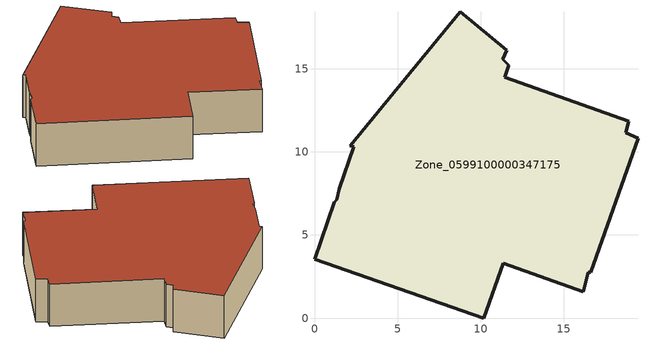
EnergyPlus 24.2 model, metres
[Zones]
Zone_0599100000347175
 floor ground (C_G): 2.16,10.36 8.76,18.41 11.55,16.1 11.3,15.57 11.67,15.21 11.45,14.47 18.88,11.82 18.7,11.14 19.45,10.82 16.61,2.74 16.46,2.76 16.15,1.59 11.34,3.31 10.17,0 0,3.55 1.19,6.96 1.35,7.11 1.48,7.78 2.36,10.3 z0
 wall outside (C_F): 8.76,18.41 2.16,10.36 2.36,10.3 1.48,7.78 1.35,7.11 1.19,6.96 0,3.55 10.17,0 11.34,3.31 16.15,1.59 16.46,2.76 16.61,2.74 19.45,10.82 18.7,11.14 18.88,11.82 11.45,14.47 11.67,15.21 11.3,15.57 11.55,16.1 8.76,18.41 z0:3.28
 roof outside (C_R): 19.45,10.82 18.7,11.14 18.88,11.82 11.45,14.47 11.67,15.21 11.3,15.57 11.55,16.1 8.76,18.41 2.16,10.36 2.36,10.3 1.48,7.78 1.35,7.11 1.19,6.96 0,3.55 10.17,0 11.34,3.31 16.15,1.59 16.46,2.76 16.61,2.74 z3.28
[BUILDING]
Pand.0599100000347175: North Axis=0; Terrain=City; Loads Convergence Tolerance Value=0.04; Temperature Convergence Tolerance Value=0.4; Solar Distribution=FullExterior; Maximum Number of Warmup Days=25; Minimum Number of Warmup Days=1
[Site:Location]
Rotterdam.The.Hague.AP_ZH_NLD Design_Conditions: Latitude=51.96; Longitude=4.45; Time Zone=1; Elevation=-4.5
[SITE:GROUNDTEMPERATURE:BUILDINGSURFACE]
18, 18, 18, 18, 18, 18, 18, 18, 18, 18, 18, 18
[MATERIAL] Thermal Absorptance=0.9; Solar Absorptance=0.7; Visible Absorptance=0.7
Name | Roughness | Thickness | Conductivity | Density | Specific Heat
G.D.1992-2005 | MediumSmooth | 0.15 | 0.06 | 540 | 1210
F.D.1992-2005 | Rough | 0.3 | 0.12 | 1920 | 840
R.D.1992-2005 | MediumRough | 0.2 | 0.08 | 1500 | 1000
[CONSTRUCTION]
C_G: G.D.1992-2005
C_F: F.D.1992-2005
C_R: R.D.1992-2005
[ZONE]
Zone_0599100000347175: Type=1; Multiplier=1; Ceiling Height=Autocalculate; Volume=Autocalculate; Floor Area=autocalculate; Part of Total Floor Area=Yes
[ZONEINFILTRATION:DESIGNFLOWRATE]
Infil_Zone_0599100000347175: Zone or ZoneList or Space or SpaceList=Zone_0599100000347175; Schedule=AlwaysOn; Design Flow Rate Calculation Method=Flow/Area; Flow Rate per Floor Area=0.0021; Constant Term Coefficient=1; Temperature Term Coefficient=0; Velocity Term Coefficient=0; Velocity Squared Term Coefficient=0
[HVACTEMPLATE:ZONE:IDEALLOADSAIRSYSTEM]
Zone_0599100000347175: Maximum Heating Supply Air Temperature=50; Minimum Cooling Supply Air Temperature=13; Maximum Heating Supply Air Humidity Ratio=0.0156; Minimum Cooling Supply Air Humidity Ratio=0.0077; Heating Limit=NoLimit; Cooling Limit=NoLimit; Dehumidification Control Type=ConstantSensibleHeatRatio; Cooling Sensible Heat Ratio=0.7; Dehumidification Setpoint=60; Humidification Control Type=None; Humidification Setpoint=30; Outdoor Air Method=None; Outdoor Air Flow Rate per Person=0.00944; Outdoor Air Flow Rate per Zone Floor Area=0; Outdoor Air Flow Rate per Zone=0; Demand Controlled Ventilation Type=None; Outdoor Air Economizer Type=NoEconomizer; Heat Recovery Type=None; Sensible Heat Recovery Effectiveness=0.7; Latent Heat Recovery Effectiveness=0.65
[ZONECONTROL:THERMOSTAT]
ThermostatControl_Zone_0599100000347175: Zone or ZoneList=Zone_0599100000347175; Control Type Schedule=DualSetpointControlType; Control 1=Thermostat_Zone_0599100000347175; Temperature Difference Between Cutout And Setpoint=0
[THERMOSTATSETPOINT:DUALSETPOINT]
Thermostat_Zone_0599100000347175: Heating Setpoint Temperature Schedule=HeatingSetpoint_Zone_0599100000347175; Cooling Setpoint Temperature Schedule=CoolingSetpoint_Zone_0599100000347175
[SCHEDULE:COMPACT]
HeatingSetpoint_Zone_0599100000347175: Through: 12/31, For: AllDays, Until: 24:00, 21
CoolingSetpoint_Zone_0599100000347175: Through: 12/31, For: AllDays, Until: 24:00, 24
DualSetpointControlType: Through: 12/31, For: AllDays, Until: 24:00, 4
AlwaysOn: Through: 12/31, For: AllDays, Until: 24:00, 1
